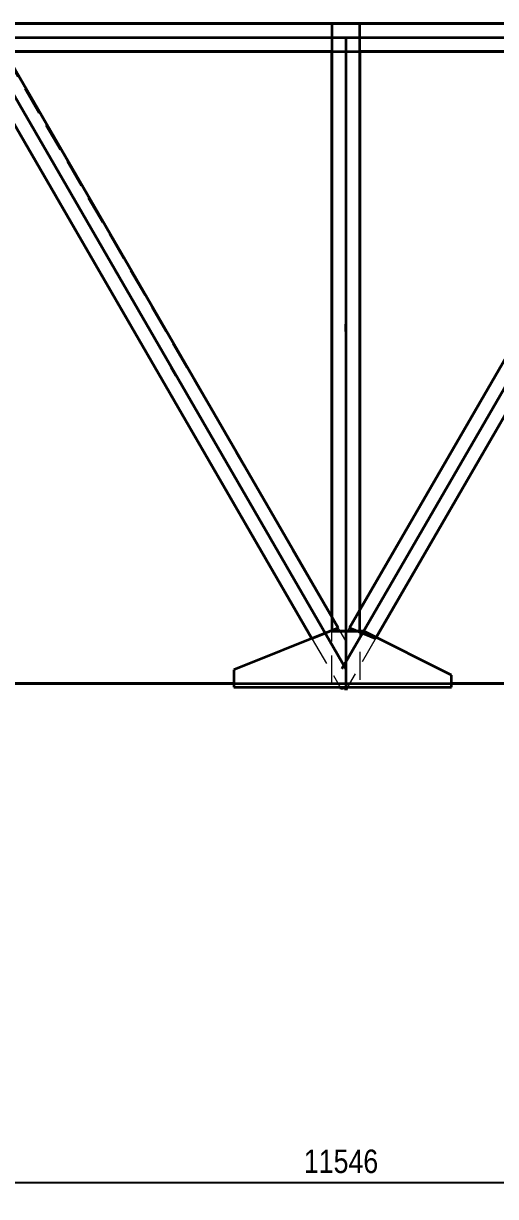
# Model space of a CAD drawing. Header units: millimetres. Extents: x -11795 to 47768, y 22971 to 65021.
# Drawn here: x -1085 to 1443, y 52864 to 59136 of the extents above; entities that cross this region are included whole.
import ezdxf

# ---------------------------------------------------------------- set-up
doc = ezdxf.new("R2010")
doc.units = ezdxf.units.MM
doc.linetypes.add('HIDDEN_50', pattern=[225, 150, -75])
for name, color, linetype, lineweight in [('DIMENSIONS', 3, 'Continuous', 18), ('PLATE_HIDDEN', 8, 'HIDDEN_50', 18), ('PLATE_VISIBLE', 7, 'Continuous', 35)]:
    doc.layers.add(name, color=color, linetype=linetype, lineweight=lineweight)
doc.styles.add('OpenSansCondensed-Light', font='OpenSansCondensed-Light.ttf')
doc.dimstyles.new('DIM_1_50', dxfattribs={"dimscale": 50, "dimtxt": 2.5, "dimasz": 2.5, "dimexe": 1.5, "dimexo": 1.5, "dimgap": 1, "dimtad": 1, "dimdec": 0, "dimzin": 12, "dimdsep": 46, "dimtxsty": 'OpenSansCondensed-Light', "dimtsz": 0.00125, "dimcen": 2.5, "dimclrd": 3, "dimclre": 3, "dimclrt": 3, "dimazin": 3, "dimtfac": 0.5, "dimtmove": 2, "dimatfit": 3})

msp = doc.modelspace()

# ---------------------------------------------------------------- linework, layer by layer
at = {"layer": 'PLATE_HIDDEN'}
for p, q in [((356.8, 56322.2), (-1238.1, 59061.4)), ((4430.3, 59061.4), (-1238.1, 59061.4)), ((565.6, 58986.5), (565.6, 59061.4)), ((565.6, 59061.4), (640.6, 59061.4)), ((640.6, 57529.1), (640.6, 59061.4)), ((640.6, 59061.4), (715.6, 59061.4)), ((640.6, 57529.1), (640.6, 59061.4)), ((640.6, 59061.4), (640.6, 57529.1)), ((715.6, 59061.4), (715.6, 58986.5)), ((710.1, 58986.4), (570.3, 58986.4)), ((-293.8, 57297.2), (-1238.1, 58926.9)), ((-293.8, 57297.2), (-1238.1, 58926.9)), ((-1238.1, 58926.9), (-293.8, 57297.2)), ((640.6, 55607.5), (640.6, 57489.2)), ((640.6, 55607.5), (640.6, 57489.2)), ((640.6, 57489.2), (640.6, 55607.5)), ((1598.6, 57375), (619.2, 55684.8)), ((640.6, 55721.7), (1599.3, 57376.1)), ((1599.3, 57376.1), (640.6, 55721.7)), ((640.6, 55684.8), (-268.7, 57254)), ((640.6, 55684.8), (-268.7, 57254)), ((-268.7, 57254), (640.6, 55684.8)), ((565.6, 55607.5), (565.6, 55961.8)), ((640.6, 55834.8), (567.7, 55959.8)), ((640.6, 55871.3), (708.2, 55987.9)), ((715.6, 56001.8), (715.6, 55607.5)), ((461.7, 55843.9), (611.9, 55584.7)), ((640.6, 55721.7), (640.6, 55871.3)), ((640.6, 55684.8), (640.6, 55834.8)), ((803.3, 55852.9), (648.1, 55585.1)), ((640.6, 55587.1), (640.6, 55721.7)), ((640.6, 55588.2), (640.6, 55684.8)), ((45.3, 55607.5), (1204.7, 55607.5)), ((1204.7, 55607.5), (45.3, 55607.5)), ((1204.7, 55607.5), (45.3, 55607.5)), ((640.6, 55607.5), (565.6, 55607.5)), ((640.6, 55592.8), (640.6, 55607.5)), ((715.6, 55607.5), (640.6, 55607.5))]:
    msp.add_line(p, q, dxfattribs=at)
at = {"layer": 'PLATE_VISIBLE'}
for p, q in [((-1163.1, 59136.4), (6329.9, 59136.4)), ((2422.9, 59136.4), (-1163.1, 59136.4)), ((715.6, 59136.4), (565.6, 59136.4)), ((565.6, 59136.4), (565.6, 55886.8)), ((715.6, 55886.8), (715.6, 59136.4)), ((-1238.1, 59061.4), (4754.9, 59061.4)), ((640.6, 59061.4), (640.6, 55587.9)), ((570.3, 58986.4), (-1163.1, 58986.4)), ((-1163.1, 58986.4), (2422.9, 58986.4)), ((565.6, 55961.8), (565.6, 58986.5)), ((2428.5, 58986.4), (710.1, 58986.4)), ((715.6, 58986.5), (715.6, 56001.8)), ((-1238.1, 58926.9), (640.6, 55684.8)), ((600, 55904.5), (-1163.1, 58947.1)), ((619.2, 55684.8), (2497.9, 58926.9)), ((2422.9, 58947.1), (659.8, 55904.5)), ((708.2, 55987.9), (2425.3, 58951.2)), ((-1165.5, 58652), (461.7, 55843.9)), ((2430.3, 58660.7), (803.3, 55852.9)), ((-1163.1, 58647.9), (459.5, 55847.7)), ((800.3, 55847.7), (2422.9, 58647.9)), ((640.6, 57489.2), (640.6, 57529.1)), ((640.6, 57489.2), (640.6, 57529.1)), ((640.6, 57529.1), (640.6, 57489.2)), ((-268.7, 57254), (-293.8, 57297.2)), ((-268.7, 57254), (-293.8, 57297.2)), ((-293.8, 57297.2), (-268.7, 57254)), ((567.7, 55959.8), (356.8, 56322.2)), ((459.5, 55847.7), (600, 55904.5)), ((659.8, 55904.5), (800.3, 55847.7)), ((556.4, 55886.8), (42.4, 55679.3)), ((738, 55886.8), (556.4, 55886.8)), ((565.6, 55886.8), (715.6, 55886.8)), ((1206.5, 55651.8), (738, 55886.8)), ((42.4, 55679.3), (42.4, 55587.9)), ((1206.5, 55587.9), (1206.5, 55651.8)), ((-1938.8, 55607.5), (3188.8, 55607.5)), ((-1164.2, 55607.5), (45.3, 55607.5)), ((45.3, 55607.5), (-1164.2, 55607.5)), ((45.3, 55607.5), (-1164.2, 55607.5)), ((42.4, 55587.9), (1206.5, 55587.9)), ((611.9, 55584.7), (614.4, 55580.3)), ((614.4, 55580.3), (640.6, 55583.6)), ((640.6, 55587.9), (640.6, 55592.8)), ((640.6, 55583.6), (640.6, 55588.2)), ((640.6, 55572.1), (640.6, 55587.1)), ((648.1, 55585.1), (640.6, 55572.1)), ((1204.7, 55607.5), (2424.2, 55607.5)), ((2424.2, 55607.5), (1204.7, 55607.5)), ((2424.2, 55607.5), (1204.7, 55607.5))]:
    msp.add_line(p, q, dxfattribs=at)

# ---------------------------------------------------------------- dimensions: what is measured, and where the dimension line sits
at = {"layer": 'DIMENSIONS'}
msp.add_linear_dim(base=(-5157.6, 52938.8), p1=(-5157.6, 53538.8), p2=(6388.4, 53538.8), dimstyle='DIM_1_50', dxfattribs=at).render()

doc.saveas('drawing.dxf')
